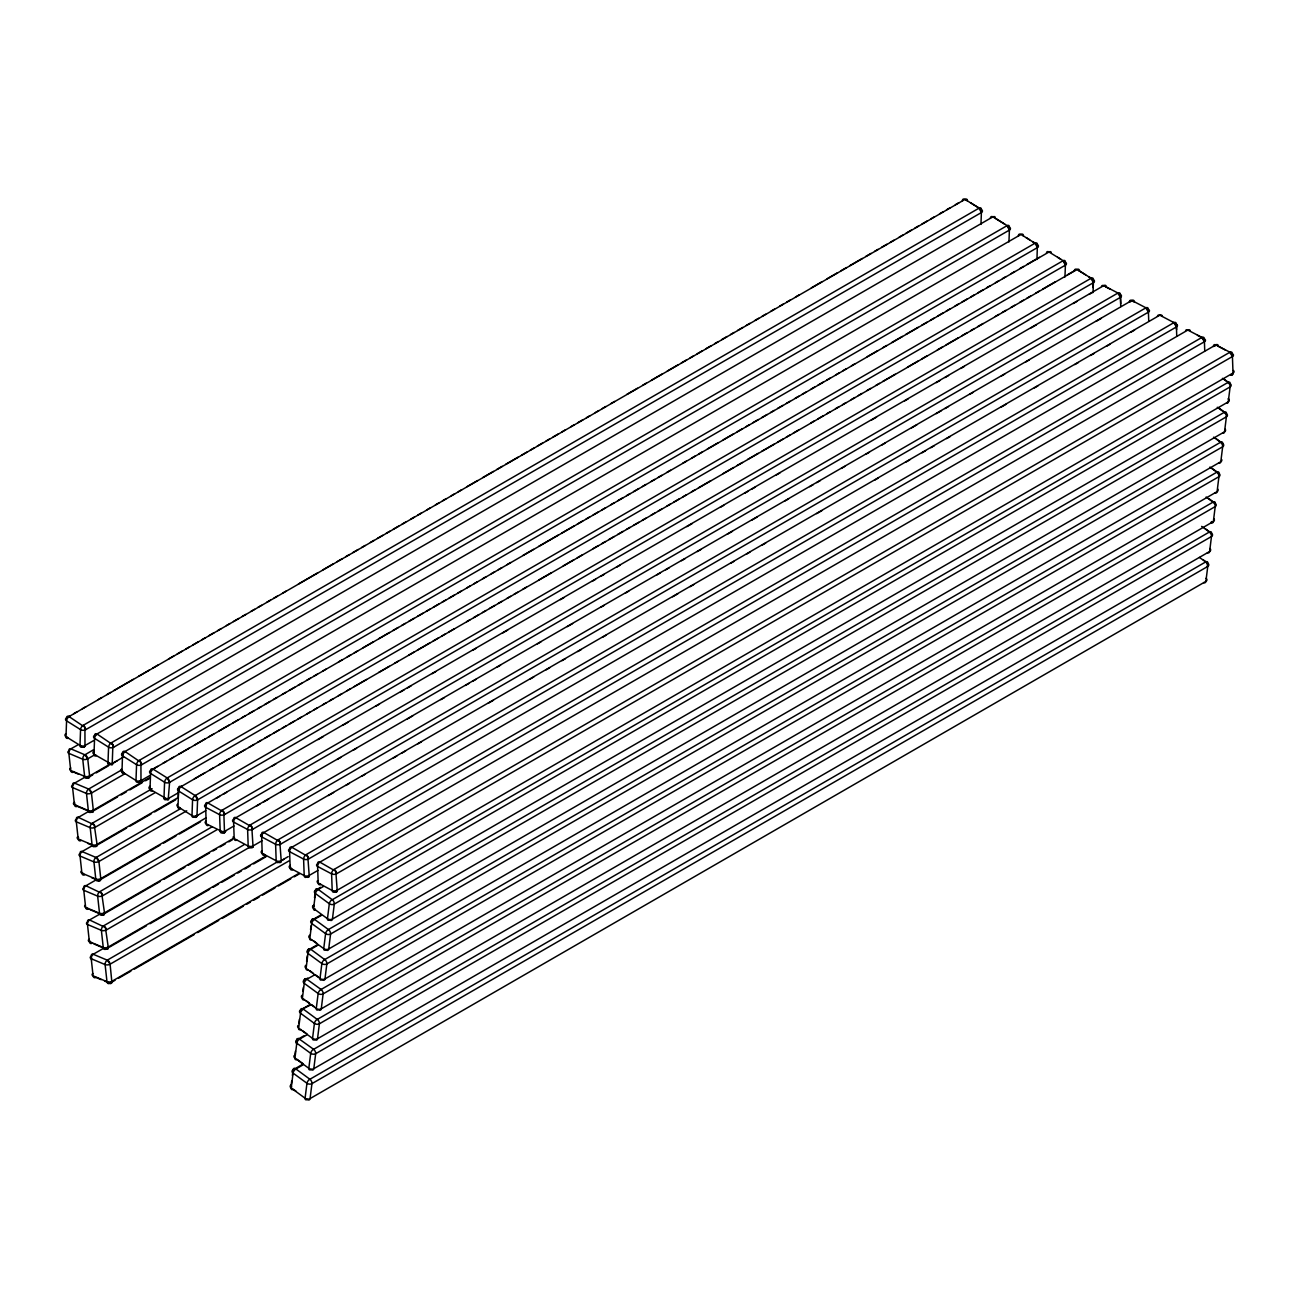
<?xml version="1.0" encoding="UTF-8"?>
<svg xmlns="http://www.w3.org/2000/svg" width="1299" height="1299" viewBox="0 0 1299 1299"><rect width="100%" height="100%" fill="white"/><g stroke="black" fill="none" stroke-linecap="round" stroke-linejoin="round"><path stroke-width="1.5" d="M113.581 747.282A3.54 2.046 60 0 0 111.194 742.882L1007.131 225.62L992.891 216.836L94.583 735.38A3.54 2.127 2.1 0 0 94.583 738.384L93.983 754.216L112.185 764.64L112.916 744.814L97.181 734.114A3.54 1.948 -57.9 0 0 94.583 738.384L108.58 747.152A3.54 2.127 2.1 0 0 113.581 747.282L1009.404 230.085A3.54 2.127 2.1 0 0 1009.404 227.065A3.54 1.948 -57.9 0 0 1007.001 225.685L1007.001 225.685A3.54 2.046 60 0 1 1009.404 230.085L1008.95 241.955M150.035 786.918A3.54 2.046 60 0 1 149.986 786.268A3.54 2.127 2.1 0 0 149.986 789.272L168.188 799.697L169.584 782.339A3.54 2.046 60 0 0 167.181 777.955L153.055 769.105L1049.007 251.99A3.54 2.046 60 0 0 1046.474 252.672M1085.623 274.803L1079.404 270.906A3.54 1.948 -57.9 0 0 1077.001 269.526L1091.144 278.23L195.175 795.589L181.064 786.642L1077.001 269.526A3.54 2.046 60 0 0 1074.403 270.777L1067.372 274.836M226.318 830.646L222.795 832.675A3.54 2.046 60 0 0 225.198 831.051L233.982 825.985M261.862 850.829A3.54 1.948 -2.1 0 0 262.187 853.378L276.184 860.766A3.54 2.127 -62.1 0 0 278.798 862.276L278.798 862.276A3.54 2.046 60 0 0 281.201 860.652L288.216 856.593M334.801 891.877L334.801 891.877A3.54 2.127 -62.1 0 1 332.187 890.367L331.602 873.87A3.54 2.127 -62.1 0 1 333.989 869.469L1229.942 352.208L1215.815 344.885L319.863 862.146L335.792 871.272L337.188 890.253L336.538 891.942L334.801 891.877A3.54 2.046 60 0 0 337.188 890.253L1233.011 373.057A3.54 1.948 -2.1 0 0 1233.352 370.491M205.859 821.228A3.54 1.948 -2.1 0 0 206.184 823.777L224.532 832.756L223.785 812.07L207.856 802.944L1103.809 285.585A3.54 2.127 -62.1 0 1 1106.423 287.176L1109.914 289.028M1173.955 322.623L1173.809 322.672A3.54 2.127 -62.1 0 1 1176.423 324.182A3.54 1.948 -2.1 0 1 1176.423 326.942L280.6 844.139A3.54 2.046 60 0 0 278.002 839.868L1173.955 322.623L1159.812 315.186L263.859 832.545L279.788 841.671L281.201 860.652L280.535 862.341L278.798 862.276M1225.428 350.08L1218.43 346.378A3.54 2.127 -62.1 0 0 1215.815 344.868L1215.815 344.885A3.54 2.046 60 0 0 1213.412 346.508M78.054 744.798L70.86 748.857L84.906 754.816L93.707 749.653M85.296 776.997L74.595 783.135L88.641 789.045L122.025 769.69M92.749 845.454L82.032 851.559L96.094 857.502L180.415 808.725M90.199 909.722L102.361 914.853A3.54 2.289 -67.1 0 1 99.52 913.246L97.652 896.131A3.54 2.289 -67.1 0 1 99.828 891.634L212.24 826.732M100.202 913.911L89.517 919.952L105.398 927.486L108.223 947.068L107.736 948.919L106.08 949.082A3.54 2.289 -67.1 0 1 103.238 947.474L101.387 930.36A3.54 2.289 -67.1 0 1 103.547 925.862L244.066 844.723M103.936 948.124L93.219 954.262L107.265 960.172L277.661 861.708M1211.35 522.864A3.54 2.046 60 0 0 1213.347 521.565L1215.215 506.594A3.54 2.289 7.1 0 0 1215.231 503.346A3.54 1.754 -53.8 0 0 1213.071 502.112L317.232 1019.423L303.235 1009.063M1213.575 437.178L1220.654 442.212L324.685 959.588L310.818 949.293L308.967 948.79L307.993 950.154A3.54 2.289 7.1 0 0 307.977 953.417L306.109 968.372L320.009 978.537A3.54 1.754 -53.8 0 0 321.486 980.063M326.536 950.219A3.54 2.046 60 0 0 328.712 948.984L330.579 934.03A3.54 2.046 60 0 0 328.42 929.548L314.407 919.286L321.567 915.324M126.523 828.145L94.892 846.396A3.54 2.046 60 0 0 97.052 844.399L177.849 797.748M186.731 810.803L98.903 861.513A3.54 2.046 60 0 0 96.094 857.405L98.903 861.513L100.77 878.627L100.283 880.478L98.627 880.625A3.54 2.046 60 0 0 100.77 878.627L206.168 817.769M160.313 881.388L102.361 914.853A3.54 2.046 60 0 0 104.505 912.84L234.486 837.806M965.644 200.16A3.54 2.127 2.1 0 1 967.398 200.777A3.54 1.948 -57.9 0 0 965.011 199.397L69.009 716.577L84.922 727.278L84.987 745.561L84.175 747.104L82.389 746.828A3.54 1.948 -57.9 0 1 79.986 745.447L80.57 729.616A3.54 1.948 -57.9 0 1 83.185 725.345L979.137 208.1L965.011 199.397A3.54 2.046 60 0 0 962.397 200.647A3.54 2.127 2.1 0 1 963.225 200.306M110.204 764.462A3.54 1.948 -57.9 0 1 107.979 762.984L108.58 747.152A3.54 1.948 -57.9 0 1 111.194 742.882L111.194 742.882M121.44 769.154A3.54 2.127 2.1 0 0 121.992 771.752L135.989 780.504A3.54 1.948 -57.9 0 0 138.376 781.884L140.178 782.177L140.99 780.634L140.925 762.351L125.191 751.65A3.54 1.948 -57.9 0 0 122.577 755.921L136.574 764.689A3.54 2.127 2.1 0 0 141.575 764.802L1037.398 247.606A3.54 2.127 2.1 0 0 1037.398 244.602A3.54 1.948 -57.9 0 0 1035.011 243.222L1020.998 234.453A3.54 2.046 60 0 0 1018.4 235.72A3.54 2.127 2.1 0 1 1019.212 235.363M166.207 799.518A3.54 1.948 -57.9 0 1 163.983 798.041L164.583 782.225A3.54 1.948 -57.9 0 1 167.181 777.955L1063.134 260.693L1049.007 251.99A3.54 1.948 -57.9 0 1 1051.329 252.623M178.207 797.862L178.58 787.973L182.087 785.944M177.395 804.276A3.54 2.127 2.1 0 0 177.995 806.809L191.992 815.577A3.54 1.948 -57.9 0 0 194.379 816.957L196.181 817.233L196.993 815.691L197.578 799.875L195.191 795.475A3.54 2.046 60 0 1 197.578 799.875L1093.401 282.679A3.54 2.127 2.1 0 0 1093.401 279.658A3.54 1.948 -57.9 0 0 1090.998 278.278L1090.998 278.278A3.54 2.046 60 0 1 1093.401 282.679L1093.027 292.567M980.956 224.418L981.394 212.549A3.54 2.127 2.1 0 0 981.394 209.529L974.396 205.161M1036.959 259.475L1037.398 244.602M1064.953 277.012L1065.407 265.142A3.54 2.127 2.1 0 0 1065.732 262.366M1093.109 287.582L1093.401 279.658M94.762 754.768L87.731 758.827A3.54 2.046 60 0 0 84.922 754.735L87.731 758.827L89.599 775.941L88.364 778.117L83.98 776.493M124.834 773.782L91.45 793.056A3.54 2.046 60 0 0 88.641 788.948L91.45 793.056L93.317 810.17L92.83 812.021L91.174 812.184L117.527 796.969M89.014 811.226L78.346 817.38L94.226 824.816L97.052 844.399L96.548 846.25L94.892 846.396A3.54 2.289 -67.1 0 1 92.067 844.788L78.184 838.927A3.54 1.754 -6.2 0 1 77.388 837.124M87.488 908.358A3.54 2.046 60 0 0 88.462 908.991L88.462 908.991A3.54 2.289 -67.1 0 1 85.637 907.384L83.769 890.27A3.54 1.754 -6.2 0 1 83.785 887.769A3.54 2.046 60 0 1 85.929 885.756L101.679 893.274L104.505 912.84L104.017 914.707L102.361 914.853M289.255 860.75L110.09 964.183A3.54 2.046 60 0 0 107.281 960.075L110.09 964.183L111.893 982.385L110.724 983.473L104.602 981.102M167.181 777.955L169.584 782.339A3.54 2.127 2.1 0 1 164.583 782.225L150.587 773.457A3.54 2.127 2.1 0 1 150.587 770.437A3.54 2.046 60 0 1 153.185 769.187L153.185 769.187A3.54 1.948 -57.9 0 0 150.587 773.457L149.986 789.272A3.54 1.948 -57.9 0 0 152.389 790.653L152.21 790.669M65.664 733.886A3.54 2.127 2.1 0 0 65.989 736.679L82.389 746.828A3.54 2.046 60 0 0 84.987 745.561L93.772 740.495M149.775 775.568L140.99 780.634A3.54 2.046 60 0 1 138.376 781.884L141.9 779.871M205.778 810.625L196.993 815.691A3.54 2.046 60 0 1 194.379 816.957L197.903 814.928M1120.745 306.515L1120.42 297.341A3.54 2.046 60 0 0 1117.806 293.071L1117.806 293.071A3.54 2.127 -62.1 0 1 1120.42 294.581A3.54 1.948 -2.1 0 1 1120.42 297.341L224.597 814.538A3.54 2.046 60 0 0 221.999 810.267L1117.952 293.022L1103.809 285.683A3.54 2.046 60 0 0 1101.52 286.43M1148.754 321.324L1148.413 312.15A3.54 2.046 60 0 0 1145.815 307.879L1145.815 307.879A3.54 2.127 -62.1 0 1 1148.413 309.373A3.54 1.948 -2.1 0 1 1148.413 312.15L252.607 829.347A3.54 2.046 60 0 0 249.993 825.076L1145.945 307.814L1131.819 300.475L235.866 817.737L251.795 826.878L253.045 846.883L250.804 847.484L234.193 838.569A3.54 1.948 -2.1 0 1 233.252 836.751M325.546 950.024A3.54 1.754 -53.8 0 1 323.727 948.627L325.594 933.656A3.54 1.754 -53.8 0 1 328.42 929.548L1224.372 412.286L1217.293 407.269M333.989 869.469L334.103 869.551A3.54 2.046 60 0 1 336.603 873.74L1232.426 356.543A3.54 1.948 -2.1 0 0 1232.426 353.783A3.54 2.127 -62.1 0 0 1229.812 352.273L1229.812 352.273A3.54 2.046 60 0 1 1232.426 356.543L1233.011 373.057L1232.361 374.745L1230.624 374.68M99.828 891.634L99.942 891.682A3.54 2.046 60 0 1 102.637 895.742L216.803 829.817M103.595 925.943L103.611 925.943A3.54 2.046 60 0 1 106.372 929.954L250.398 846.802M81.188 871.239A3.54 1.754 -6.2 0 0 81.902 873.155L95.785 879.017A3.54 2.289 -67.1 0 0 98.627 880.625L160.102 845.129M291.203 1085.363A3.54 2.046 60 0 1 291.236 1084.795L291.69 1081.06M292.389 1075.442L292.86 1071.707M294.954 1054.885L295.425 1051.135M296.351 1043.649L297.13 1039.038L298.656 1038.567L313.627 1049.332L1209.466 531.973L1201.624 526.387M298.916 1023.092L299.387 1019.342M302.878 991.299L303.333 987.549M306.596 961.374L307.295 955.755M310.558 929.581L311.029 925.846M314.52 897.788L314.991 894.053M1207.307 566.932L1207.778 563.181L1203.15 559.788M1185.565 330.677A3.54 2.046 60 0 1 1187.806 330.076L291.82 847.289L307.798 856.463L309.194 875.445L308.529 877.15L306.791 877.069M324.604 959.555L324.701 959.458A3.54 2.046 60 0 1 326.845 963.955L324.977 978.91A3.54 2.046 60 0 1 322.72 980.096M995.326 217.566A3.54 1.948 -57.9 0 0 993.004 216.917L993.004 216.917A3.54 2.046 60 0 0 990.39 218.183M222.795 832.675L222.795 832.675A3.54 2.127 -62.1 0 1 220.197 831.181L219.596 814.668A3.54 2.127 -62.1 0 1 221.999 810.267L221.885 810.349M88.641 788.948L88.754 789.013A3.54 2.289 -67.1 0 0 86.481 793.462L88.332 810.56A3.54 2.289 -67.1 0 0 90.459 812.46M249.993 825.174L250.106 825.157A3.54 2.127 -62.1 0 0 247.606 829.46L248.19 845.974A3.54 2.127 -62.1 0 0 250.528 847.614M1204.741 350.925L1204.417 341.751A3.54 2.046 60 0 0 1201.819 337.48L1201.819 337.48A3.54 2.127 -62.1 0 1 1204.417 338.974A3.54 1.948 -2.1 0 1 1204.417 341.751L308.61 858.948A3.54 2.046 60 0 0 305.996 854.677L1201.948 337.415L1187.806 330.076A3.54 2.127 -62.1 0 1 1190.225 330.628M314.358 1039.785A3.54 1.754 -53.8 0 1 312.556 1038.388L314.407 1023.433A3.54 1.754 -53.8 0 1 317.248 1019.309L317.248 1019.309A3.54 2.046 60 0 1 319.392 1023.791L317.524 1038.762A3.54 2.046 60 0 1 314.715 1039.606M98.627 880.625L91.677 877.702M315.381 909.933A3.54 1.754 -53.8 0 1 313.562 908.521L315.43 893.566A3.54 2.289 7.1 0 1 315.446 890.302L316.42 888.954L318.271 889.458L332.268 899.72L1228.107 382.361L1222.424 378.35M1218.706 407.918L1226.418 413.569A3.54 2.289 7.1 0 1 1226.386 416.833L330.579 934.03A3.54 2.289 7.1 0 1 325.594 933.656L311.711 923.492A3.54 2.289 7.1 0 1 311.728 920.228L312.686 918.864L314.537 919.367A3.54 1.754 -53.8 0 0 311.711 923.492L309.844 938.446L323.727 948.627A3.54 2.289 7.1 0 0 328.712 948.984L1224.535 431.804A3.54 2.289 7.1 0 0 1225.266 429.287M105.998 949.163L106.08 949.082A3.54 2.046 60 0 0 108.223 947.068L266.311 855.797M278.002 839.868L278.1 839.95A3.54 2.127 -62.1 0 0 275.599 844.269L276.184 860.766A3.54 1.948 -2.1 0 0 281.201 860.652M305.898 854.758L306.109 854.742A3.54 2.127 -62.1 0 0 303.593 859.061L304.193 875.575A3.54 2.127 -62.1 0 0 305.898 877.393M141.575 764.802A3.54 2.046 60 0 0 139.188 760.418L1035.011 243.222A3.54 2.046 60 0 1 1037.398 247.606L1035.157 243.286M84.922 754.816L84.922 754.735A3.54 2.289 -67.1 0 0 82.746 759.233L84.614 776.347A3.54 2.289 -67.1 0 0 87.439 777.955L87.569 778.004A3.54 2.046 60 0 0 89.599 775.941L108.921 764.786M96.029 857.486L96.094 857.405A3.54 2.289 -67.1 0 0 93.934 861.903L95.785 879.017A3.54 1.754 -6.2 0 0 100.77 878.627M83.071 725.427L83.298 725.427A3.54 2.046 60 0 1 85.588 729.746L981.394 212.549L979.008 208.149A3.54 2.046 60 0 1 981.394 212.549M1162.378 316.371A3.54 2.127 -62.1 0 0 1159.812 315.284L1159.812 315.284A3.54 2.046 60 0 0 1157.458 316.29M139.09 760.5L139.188 760.418A3.54 1.948 -57.9 0 0 136.574 764.689L135.989 780.504A3.54 2.127 2.1 0 0 140.99 780.634M68.198 738.157A3.54 1.948 -57.9 0 1 65.989 736.679L66.574 720.848A3.54 2.127 2.1 0 1 66.574 717.844L70.097 715.814M73.605 713.784L77.112 711.755M82.389 708.718L85.896 706.688M98.204 699.593L101.712 697.563M106.973 694.527L110.496 692.497M114.003 690.467L133.326 679.312M138.603 676.259L149.141 670.187M152.649 668.157L157.926 665.104M168.464 659.031L173.725 655.979M177.232 653.949L182.51 650.913M186.017 648.883L189.54 646.853M193.048 644.824L198.325 641.787M201.832 639.758L205.339 637.728M208.863 635.698L214.124 632.662M217.631 630.632L221.155 628.602M226.416 625.566L229.939 623.536M233.447 621.507L238.724 618.454M242.231 616.44L245.738 614.411M251.016 611.358L254.523 609.328M258.046 607.299L261.554 605.285M266.815 602.233L270.338 600.203M273.845 598.173L277.353 596.144M282.63 593.107L286.137 591.077M298.445 583.982L317.768 572.827M323.029 569.79L333.567 563.701M337.074 561.671L342.351 558.635M345.859 556.605L349.382 554.576M352.89 552.546L358.167 549.509M361.674 547.48L365.181 545.45M370.459 542.397L373.966 540.368M377.473 538.354L382.75 535.302M386.258 533.272L389.781 531.242M393.288 529.213L398.566 526.176M402.073 524.147L405.58 522.117M410.857 519.08L414.365 517.051M417.888 515.021L421.396 512.991M426.657 509.955L430.18 507.925M435.441 504.889L438.965 502.859M442.472 500.829L445.979 498.8M451.256 495.747L454.764 493.734M458.287 491.704L461.794 489.674M467.055 486.622L477.61 480.549M482.871 477.496L493.409 471.423M496.916 469.394L502.193 466.341M505.701 464.311L518.009 457.216M521.516 455.186L526.777 452.149M530.301 450.12L533.808 448.09M537.315 446.06L542.592 443.024M546.1 440.994L549.623 438.965M553.13 436.935L558.408 433.898M561.915 431.869L565.422 429.839M570.699 426.803L574.207 424.773M577.73 422.743L582.991 419.691M586.499 417.661L590.022 415.648M595.283 412.595L598.807 410.565M602.314 408.536L605.821 406.506M611.098 403.469L614.606 401.44M626.897 394.344L637.452 388.255M642.713 385.218L646.22 383.189M651.497 380.152L662.035 374.063M667.313 371.027L677.851 364.938M681.358 362.908L686.619 359.872M690.142 357.842L693.65 355.812M697.157 353.783L702.434 350.73M705.942 348.717L711.219 345.664M714.726 343.634L718.25 341.605M721.757 339.575L727.018 336.538M730.541 334.509L734.049 332.479M737.572 330.449L742.833 327.413M746.34 325.383L749.864 323.354M755.125 320.317L758.648 318.287M762.156 316.258L765.663 314.228M770.94 311.192L774.448 309.162M779.725 306.109L783.232 304.096M786.739 302.066L790.263 300.037M795.524 296.984L799.047 294.954M811.339 287.858L821.877 281.786M827.154 278.733L837.693 272.644M841.2 270.63L846.461 267.578M849.984 265.548L862.276 258.452M865.784 256.423L871.061 253.386M874.568 251.357L878.092 249.327M881.599 247.297L886.86 244.261M890.383 242.231L893.891 240.201M899.168 237.165L902.675 235.135M906.182 233.106L911.46 230.053M914.967 228.023L918.49 226.01M921.998 223.98L927.275 220.927M930.782 218.898L934.29 216.868M939.567 213.832L943.074 211.802M946.581 209.772L950.105 207.743M955.366 204.706L958.889 202.676M110.512 764.429A3.54 2.046 60 0 0 112.997 763.098L123.535 757.008M89.209 776.932L92.716 774.902M96.223 772.889L108.531 765.777M112.039 763.747L117.3 760.711M154.094 768.407L157.601 766.394M162.878 763.341L166.386 761.311M169.909 759.282L173.416 757.252M178.694 754.216L189.232 748.127M194.493 745.09L205.031 739.001M208.538 736.971L213.815 733.935M219.093 730.899L229.631 724.81M233.138 722.78L238.399 719.743M241.923 717.714L245.43 715.684M248.953 713.654L254.214 710.602M257.722 708.588L261.245 706.559M264.752 704.529L270.03 701.476M273.537 699.447L277.044 697.433M282.321 694.38L285.829 692.351M289.352 690.321L294.613 687.285M298.12 685.255L301.644 683.225M306.905 680.189L310.429 678.159M313.936 676.13L317.443 674.1M322.72 671.063L326.228 669.034M338.536 661.938L342.043 659.908M347.304 656.856L350.827 654.826M354.335 652.812L357.842 650.783M363.119 647.73L373.657 641.657M378.935 638.605L389.473 632.516M392.98 630.502L398.241 627.449M401.764 625.42L405.272 623.39M408.795 621.36L414.056 618.324M417.564 616.294L422.841 613.258M426.348 611.228L429.872 609.199M433.379 607.169L438.656 604.132M442.163 602.103L445.671 600.073M449.194 598.043L454.455 595.007M457.962 592.977L461.486 590.948M466.747 587.895L470.27 585.881M473.778 583.852L477.285 581.822M482.562 578.769L486.07 576.74M491.347 573.703L494.854 571.674M498.378 569.644L501.885 567.614M507.146 564.578L510.669 562.548M522.961 555.452L533.499 549.363M538.776 546.327L558.083 535.172M561.606 533.142L573.898 526.046M577.406 524.017L582.683 520.964M586.19 518.951L589.714 516.921M593.221 514.891L598.498 511.838M602.005 509.809L605.513 507.795M610.79 504.743L614.297 502.713M617.804 500.683L623.082 497.647M626.589 495.617L630.112 493.588M633.62 491.558L638.897 488.521M642.404 486.492L645.912 484.462M651.189 481.426L654.696 479.396M658.22 477.366L661.727 475.337M666.988 472.3L670.511 470.27M682.803 463.175L686.31 461.145M691.588 458.092L695.095 456.063M698.618 454.033L702.126 452.02M707.387 448.967L717.925 442.878M723.202 439.841L733.74 433.752M737.247 431.723L742.525 428.686M746.032 426.657L749.555 424.627M753.063 422.597L758.34 419.561M761.847 417.531L767.108 414.495M770.632 412.465L774.139 410.435M777.646 408.406L782.924 405.369M786.431 403.34L789.954 401.31M795.215 398.257L798.739 396.244M802.246 394.214L805.753 392.184M811.031 389.132L814.538 387.102M818.061 385.089L823.322 382.036M826.83 380.006L830.353 377.977M835.614 374.94L839.138 372.91M842.645 370.881L846.152 368.851M851.43 365.815L854.937 363.785M867.229 356.689L877.767 350.6M883.044 347.564L886.551 345.534M891.828 342.481L902.367 336.409M905.874 334.379L918.182 327.283M921.689 325.253L926.95 322.201M930.474 320.171L933.981 318.158M937.488 316.128L942.765 313.075M946.273 311.046L949.796 309.016M955.057 305.979L958.581 303.95M962.088 301.92L967.349 298.884M970.873 296.854L974.38 294.824M977.903 292.795L983.164 289.758M986.672 287.728L990.195 285.699M995.456 282.662L998.98 280.633M1002.487 278.603L1005.994 276.573M1011.271 273.537L1014.779 271.507M1020.056 268.455L1023.563 266.425M1027.071 264.395L1039.379 257.299M91.531 812.297A3.54 2.046 60 0 0 93.317 810.17L149.531 777.711M121.034 794.939L126.295 791.903M129.819 789.873L142.111 782.761M145.618 780.748L149.141 778.718M152.097 788.704L92.375 823.176A3.54 2.289 -67.1 0 0 90.199 827.674L92.067 844.788A3.54 1.754 -6.2 0 0 97.052 844.399M169.584 782.339L1065.407 265.142L1063.004 260.758A3.54 2.046 60 0 1 1065.407 265.142M76.008 819.539A3.54 1.754 -6.2 0 0 76.316 821.812L90.199 827.674A3.54 1.754 -6.2 0 0 95.184 827.284L154.906 792.796M194.395 778.848L204.933 772.759M210.194 769.722L213.718 767.693M218.979 764.656L229.517 758.567M233.041 756.538L245.332 749.442M248.84 747.412L254.117 744.376M257.624 742.346L261.131 740.316M264.655 738.287L269.916 735.234M273.44 733.221L278.7 730.168M282.224 728.138L285.731 726.109M289.239 724.079L294.516 721.042M298.023 719.013L301.53 716.983M306.808 713.947L310.315 711.917M313.838 709.887L317.346 707.858M322.623 704.821L326.13 702.791M329.637 700.762L333.161 698.732M338.422 695.696L341.929 693.666M347.206 690.613L350.714 688.6M354.237 686.57L366.529 679.458M378.821 672.362L389.359 666.29M394.636 663.237L398.143 661.207M408.682 655.134L413.959 652.082M417.466 650.052L429.758 642.956M433.281 640.927L438.542 637.89M442.066 635.861L445.573 633.831M449.081 631.801L454.358 628.765M466.65 621.669L470.157 619.639M473.68 617.61L478.941 614.557M482.465 612.527L485.972 610.514M489.479 608.484L494.757 605.431M498.264 603.402L501.771 601.372M507.048 598.336L510.556 596.306M514.079 594.276L517.587 592.247M522.864 589.21L526.371 587.18M538.663 580.085L550.955 572.989M563.263 565.877L573.801 559.804M577.308 557.774L582.585 554.722M593.123 548.649L598.384 545.596M601.908 543.567L605.415 541.553M608.922 539.523L614.2 536.471M617.707 534.441L622.984 531.405M626.491 529.375L629.999 527.345M633.522 525.316L638.783 522.279M642.307 520.25L645.814 518.22M651.075 515.183L654.599 513.154M658.106 511.124L661.613 509.094M666.89 506.058L670.398 504.028M673.921 501.999L679.182 498.946M682.706 496.932L686.213 494.903M691.474 491.85L694.997 489.82M698.505 487.791L710.797 480.695M723.105 473.599L733.643 467.51M737.15 465.48L742.427 462.444M747.688 459.408L758.226 453.319M761.75 451.289L774.042 444.193M777.549 442.163L782.826 439.127M786.333 437.097L789.841 435.068M793.364 433.038L798.625 430.001M810.917 422.889L814.441 420.86M817.948 418.846L823.225 415.794M826.732 413.764L830.24 411.734M835.517 408.698L839.024 406.668M842.548 404.638L846.055 402.609M851.316 399.572L854.839 397.543M858.347 395.513L861.87 393.483M867.131 390.447L870.639 388.417M875.916 385.381L879.423 383.351M882.947 381.321L895.238 374.226M907.53 367.114L918.068 361.041M921.592 359.011L926.853 355.958M937.391 349.886L942.668 346.833M946.175 344.803L958.467 337.708M961.991 335.678L967.252 332.641M970.759 330.612L974.282 328.582M977.79 326.552L983.067 323.516M995.359 316.42L998.866 314.39M1002.39 312.361L1005.897 310.331M1011.158 307.295L1014.681 305.265M1019.942 302.212L1023.466 300.183M1026.973 298.153L1030.48 296.14M1035.758 293.087L1039.265 291.057M1042.788 289.028L1055.08 281.932M166.629 799.567A3.54 2.046 60 0 0 168.984 798.171L177.768 793.088M130.03 826.115L151.106 813.953M154.613 811.924L175.706 799.762M216.137 798.414L219.645 796.384M223.168 794.355L226.675 792.325M247.752 780.163L251.275 778.133M272.352 765.972L275.859 763.942M318.011 739.602L323.289 736.549M342.611 725.394L347.872 722.358M375.979 706.136L379.487 704.107M400.579 691.929L404.086 689.899M407.594 687.885L411.117 685.856M432.194 673.678L435.701 671.648M472.592 650.361L476.1 648.331M502.453 633.116L507.714 630.08M560.421 599.651L563.928 597.621M592.035 581.4L595.543 579.37M600.82 576.334L604.327 574.304M616.619 567.192L620.143 565.179M686.879 526.631L692.156 523.594M720.263 507.373L723.77 505.343M744.847 493.165L748.354 491.136M751.877 489.106L755.385 487.093M776.461 474.914L779.985 472.885M871.32 420.145L876.581 417.109M904.689 400.888L908.196 398.858M936.303 382.637L939.826 380.607M945.087 377.554L948.595 375.525M960.903 368.429L964.41 366.399M1031.162 327.868L1036.423 324.831M1073.315 303.528L1076.822 301.498M1089.114 294.402L1092.638 292.372M96.483 879.683L85.929 885.756A3.54 2.289 -67.1 0 0 83.769 890.27L97.652 896.131A3.54 1.754 -6.2 0 0 102.637 895.742M163.625 843.1L175.917 836.004M179.424 833.974L200.501 821.812M256.439 806.111L259.946 804.081M263.453 802.068L268.731 799.015M281.022 791.919L284.546 789.889M312.637 773.668L316.16 771.638M337.237 759.46L340.744 757.447M353.036 750.335L356.559 748.305M407.496 718.899L412.757 715.863M440.864 699.641L444.388 697.612M465.464 685.434L468.971 683.404M472.479 681.374L476.002 679.361M497.079 667.183L500.586 665.153M537.477 643.866L540.985 641.836M567.338 626.621L572.599 623.585M600.706 607.347L604.23 605.318M625.306 593.156L628.813 591.126M656.921 574.905L660.428 572.875M665.705 569.823L669.212 567.809M681.504 560.697L685.028 558.667M697.319 551.572L700.827 549.542M727.18 534.327L732.441 531.291M751.764 520.136L757.041 517.099M785.148 500.862L788.655 498.848M809.732 486.67L813.255 484.641M816.762 482.611L820.27 480.581M841.346 468.419L844.87 466.39M865.946 454.228L869.453 452.198M881.745 445.086L885.269 443.073M911.606 427.858L916.883 424.805M936.206 413.65L941.466 410.614M944.99 408.584L948.497 406.555M969.574 394.393L973.097 392.363M1001.188 376.142L1004.712 374.112M1025.788 361.934L1029.295 359.904M1096.047 321.373L1101.308 318.336M163.836 879.358L184.913 867.196M188.42 865.166L209.496 852.988M213.02 850.959L216.527 848.945M220.034 846.916L225.312 843.863M228.819 841.833L232.342 839.804M328.355 795.556L333.616 792.52M345.907 785.424L349.431 783.394M361.723 776.299L365.23 774.269M393.337 758.048L396.845 756.018M402.122 752.965L405.629 750.936M417.937 743.84L421.444 741.81M488.197 703.279L493.458 700.242M530.349 678.939L533.857 676.909M546.148 669.813L549.672 667.783M561.964 660.688L565.471 658.658M577.779 651.562L581.286 649.532M602.363 637.354L605.87 635.341M672.622 596.793L677.899 593.757M690.191 586.661L693.698 584.631M730.59 563.328L734.097 561.298M746.389 554.202L749.913 552.172M762.204 545.077L765.712 543.047M816.649 513.641L821.926 510.604M874.617 480.175L878.14 478.146M906.231 461.924L909.755 459.895M922.046 452.799L925.554 450.769M930.831 447.717L934.338 445.703M946.63 438.591L950.154 436.561M1001.091 407.155L1006.352 404.119M1034.459 387.898L1037.982 385.868M1074.858 364.564L1078.381 362.535M1090.673 355.439L1094.18 353.409M1106.472 346.313L1109.995 344.284M1131.072 332.122L1134.579 330.092M251.048 847.597A3.54 2.046 60 0 0 253.191 845.844L261.976 840.778M109.587 947.052L146.478 925.749M149.986 923.735L209.707 889.247M213.231 887.217L218.492 884.181M222.015 882.151L234.307 875.055M237.814 873.025L241.338 870.996M244.845 868.966L250.106 865.93M253.63 863.9L265.922 856.804M280.552 861.269L284.075 859.24M115.075 980.258L109.814 983.311A3.54 2.046 60 0 0 111.958 981.297L298.137 873.805M118.582 978.228L130.89 971.132M134.398 969.103L194.119 934.631M197.627 932.601L218.703 920.439M222.226 918.409L243.303 906.231M246.81 904.201L250.334 902.172M253.841 900.142L259.118 897.106M262.625 895.076L274.917 887.98M278.424 885.95L290.732 878.855M294.24 876.825L299.517 873.789M307.165 877.231A3.54 2.046 60 0 0 309.194 875.445L317.979 870.379M317.216 889.295L320.723 887.266M1230.738 384.228A3.54 2.289 7.1 0 1 1230.121 386.907L334.298 904.104A3.54 2.289 7.1 0 1 329.313 903.731L315.43 893.566A3.54 1.754 -53.8 0 1 318.271 889.458L323.532 886.405M313.481 919.221L320.512 915.162M316.777 945.087L307.993 950.154A3.54 2.046 60 0 1 310.818 949.293L317.833 945.234M307.782 978.05L304.275 980.079A3.54 2.289 7.1 0 0 304.242 983.327L302.391 998.298L316.274 1008.462A3.54 1.754 -53.8 0 0 317.817 1009.972M1209.84 467.104L1216.936 472.138L321.08 989.481L306.937 979.284L314.114 975.159M309.324 1004.923L300.54 1009.989A3.54 2.289 7.1 0 0 300.524 1013.252L298.656 1028.223L312.556 1038.388A3.54 2.289 7.1 0 0 317.524 1038.762L1213.347 521.565A3.54 2.289 7.1 0 0 1213.916 518.804M1206.121 497.03L1213.071 502.112A3.54 2.046 60 0 1 1215.215 506.594L319.392 1023.791A3.54 2.289 7.1 0 1 314.407 1023.433L300.524 1013.252A3.54 1.754 -53.8 0 1 303.365 1009.144L303.365 1009.144A3.54 2.046 60 0 0 300.54 1009.989L310.38 1005.085M303.852 1035.855L296.822 1039.914A3.54 2.289 7.1 0 0 296.789 1043.178L294.938 1058.133L308.821 1068.314A3.54 1.754 -53.8 0 0 310.64 1069.71M306.661 1035.011L299.631 1039.054A3.54 1.754 -53.8 0 0 296.789 1043.178L310.688 1053.343A3.54 2.289 7.1 0 0 315.673 1053.716L1211.48 536.519A3.54 2.289 7.1 0 0 1211.512 533.256L1205.326 528.742M301.871 1064.774L293.087 1069.84L294.061 1068.476L295.912 1068.98L309.909 1079.258L1205.748 561.899L1199.432 557.433M306.986 1099.604A3.54 1.754 -53.8 0 1 305.086 1098.223L291.203 1088.059L293.071 1073.104A3.54 1.754 -53.8 0 1 295.912 1068.98L302.927 1064.92M74.628 783.151L74.757 783.086A3.54 2.289 -67.1 0 0 72.582 787.584L74.449 804.698A3.54 2.289 -67.1 0 0 77.291 806.306L87.699 810.706M91.547 943.48A3.54 2.289 -67.1 0 1 89.355 941.596L87.488 924.482A3.54 2.289 -67.1 0 1 89.663 919.984L89.534 919.952M77.291 806.306L77.291 806.306A3.54 2.046 60 0 1 76.738 806.013M76.332 819.328A3.54 2.046 60 0 1 78.476 817.315L78.476 817.315A3.54 2.289 -67.1 0 0 76.316 821.812L78.184 838.927A3.54 2.289 -67.1 0 0 81.009 840.534L81.009 840.534A3.54 2.046 60 0 1 79.921 839.804M292.795 869.681L292.795 869.681A3.54 2.127 -62.1 0 1 290.197 868.17L289.596 851.673A3.54 1.948 -2.1 0 1 289.044 849.302M66.574 717.844A3.54 2.046 60 0 1 69.188 716.577L69.188 716.577A3.54 1.948 -57.9 0 0 66.574 720.848L80.57 729.616A3.54 2.127 2.1 0 0 85.588 729.746M125.029 751.699L125.191 751.65A3.54 2.046 60 0 0 122.577 752.917L121.992 771.752A3.54 1.948 -57.9 0 0 124.022 773.295M294.224 1055.519A3.54 2.289 7.1 0 0 294.938 1058.133A3.54 1.754 -53.8 0 0 297.098 1059.367L303.268 1063.881M314.374 919.319L314.537 919.367A3.54 2.046 60 0 0 311.728 920.228M310.818 949.293L310.818 949.293A3.54 1.754 -53.8 0 0 307.977 953.417L321.86 963.582A3.54 2.289 7.1 0 0 326.845 963.955L1222.668 446.759A3.54 2.289 7.1 0 0 1222.684 443.495L1216.514 438.981M89.485 920.001L89.663 919.984A3.54 2.046 60 0 0 87.52 921.998A3.54 1.754 -6.2 0 0 87.488 924.482L101.387 930.36A3.54 1.754 -6.2 0 0 106.372 929.954M205.599 807.264A3.54 1.948 -2.1 0 1 205.599 804.503A3.54 2.046 60 0 1 208.002 802.879L208.002 802.879A3.54 2.127 -62.1 0 0 205.599 807.264L219.596 814.668A3.54 1.948 -2.1 0 0 224.597 814.538M233.593 819.296A3.54 2.046 60 0 1 235.996 817.672L235.996 817.672A3.54 2.127 -62.1 0 0 233.593 822.072L234.193 838.569A3.54 2.127 -62.1 0 0 236.791 840.08L236.791 840.08A3.54 2.046 60 0 1 236.337 839.787M261.602 836.865A3.54 1.948 -2.1 0 1 261.602 834.104A3.54 2.046 60 0 1 263.989 832.48L263.989 832.48A3.54 2.127 -62.1 0 0 261.602 836.865L275.599 844.269A3.54 1.948 -2.1 0 0 280.6 844.139M307.084 979.219L307.084 979.219A3.54 2.046 60 0 0 304.275 980.079L305.233 978.715L307.084 979.219A3.54 1.754 -53.8 0 0 304.242 983.327L318.141 993.508A3.54 2.289 7.1 0 0 323.126 993.881L1218.933 476.684A3.54 2.289 7.1 0 0 1218.965 473.421L1212.016 468.338M295.912 1068.98L295.912 1068.98A3.54 2.046 60 0 0 293.103 1069.71M1176.423 326.942L1173.809 322.672A3.54 2.046 60 0 1 1176.423 326.942L1176.748 336.116M1228.107 382.507L1227.977 382.426A3.54 2.046 60 0 1 1230.121 386.907L1228.253 401.878A3.54 2.046 60 0 1 1226.873 403.291M1226.418 413.569A3.54 1.754 -53.8 0 0 1224.243 412.351L1224.243 412.351A3.54 2.046 60 0 1 1226.386 416.833L1224.535 431.804A3.54 2.046 60 0 1 1222.684 433.135M1117.806 293.071L1120.42 297.341M1145.815 307.879L1148.413 312.15M1201.819 337.48L1204.417 341.751M1229.812 352.273L1232.426 356.543M97.181 734.114L97.181 734.114A3.54 2.046 60 0 0 94.583 735.38M979.17 208.149L979.008 208.149A3.54 1.948 -57.9 0 1 981.394 209.529M1007.001 225.685L1009.404 230.085M1065.391 261.748A3.54 1.948 -57.9 0 0 1063.004 260.758L1063.15 260.709M1090.998 278.278L1093.401 282.679M74.579 783.102L74.757 783.086A3.54 2.046 60 0 0 72.614 785.099A3.54 1.754 -6.2 0 0 72.582 787.584L86.481 793.462A3.54 1.754 -6.2 0 0 91.45 793.056M318.271 889.458L318.271 889.458A3.54 2.046 60 0 0 315.446 890.302M299.452 1039.038L299.631 1039.054A3.54 2.046 60 0 0 296.838 1039.785M1228.14 382.458L1227.977 382.426A3.54 1.754 -53.8 0 1 1230.137 383.66A3.54 2.289 7.1 0 1 1230.462 383.919M73.556 772.093L78.768 774.285M87.959 843.473L93.171 845.665M93.934 943.951L104.342 948.351M101.127 979.641L95.915 977.433A3.54 2.289 -67.1 0 1 93.09 975.825L91.222 958.711A3.54 1.754 -6.2 0 1 91.239 956.226A3.54 2.046 60 0 1 93.382 954.213L93.382 954.213A3.54 2.289 -67.1 0 0 91.222 958.711L105.105 964.589A3.54 1.754 -6.2 0 0 110.09 964.183M109.912 983.359L109.814 983.311A3.54 2.289 -67.1 0 1 106.973 981.687L93.09 975.825A3.54 1.754 -6.2 0 1 92.846 973.503M92.489 823.241L92.456 823.257A3.54 2.046 60 0 1 95.184 827.284M1172.916 322.331L1176.423 324.182L1176.618 329.686M1197.418 335.272L1204.417 338.974M333.047 890.952L318.19 882.979A3.54 1.948 -2.1 0 1 317.589 880.673M970.515 202.725L973.617 204.674M995.407 218.297L1000.993 221.804M1001.626 222.194L1004.728 224.142M1026.194 237.587L1029.62 239.73M1032.737 241.679L1035.839 243.627M1057.63 257.267L1060.731 259.215M1088.741 276.752L1091.842 278.684M107.281 960.172L107.395 960.14A3.54 2.289 -67.1 0 0 105.105 964.589L106.973 981.687A3.54 1.754 -6.2 0 0 111.958 981.297M1223.967 379.129L1227.052 381.386M1209.06 498.816L1215.231 503.346M313.546 940.801L316.631 943.074M309.828 970.726L312.913 972.983M315.235 974.688L318.011 976.718M306.093 1000.652L309.178 1002.909M311.5 1004.614L314.277 1006.644M302.375 1030.578L307.002 1033.972M296.156 1091.322L293.379 1089.293A3.54 1.754 -53.8 0 1 291.203 1088.059A3.54 2.289 7.1 0 1 291.236 1084.795M195.191 795.589L195.191 795.475A3.54 1.948 -57.9 0 0 192.577 799.746L191.992 815.577A3.54 2.127 2.1 0 0 196.993 815.691M91.239 956.226L91.661 960.026M324.701 959.588L324.701 959.458A3.54 1.754 -53.8 0 0 321.86 963.582L320.009 978.537A3.54 2.289 7.1 0 0 324.977 978.91L1220.8 461.713A3.54 2.289 7.1 0 0 1221.709 459.537M329.28 920.098A3.54 1.754 -53.8 0 1 327.462 918.702L313.562 908.521A3.54 2.289 7.1 0 1 313.595 905.273L313.644 906.426M1120.42 294.581L1120.745 303.755M261.602 834.104L262.187 853.378A3.54 2.127 -62.1 0 0 264.444 855.051M205.599 804.503L206.184 823.777A3.54 2.127 -62.1 0 0 208.246 825.514M93.317 810.17A3.54 1.754 -6.2 0 1 88.332 810.56L74.449 804.698A3.54 1.754 -6.2 0 1 74.465 802.214A3.54 2.046 60 0 0 74.79 803.464M76.316 805.672A3.54 2.046 60 0 1 75.439 804.682M308.61 858.948A3.54 1.948 -2.1 0 1 303.593 859.061L289.596 851.673A3.54 2.127 -62.1 0 1 291.999 847.273L291.999 847.273A3.54 2.046 60 0 0 289.596 848.896M309.194 875.445A3.54 1.948 -2.1 0 1 304.193 875.575L290.197 868.17A3.54 1.948 -2.1 0 1 290.197 865.41A3.54 2.046 60 0 0 290.424 866.628M291.837 868.95A3.54 2.046 60 0 1 290.992 867.878M225.198 831.051A3.54 1.948 -2.1 0 1 220.197 831.181M1106.034 287.014A3.54 1.948 -2.1 0 1 1106.423 287.176M300.832 1029.441A3.54 1.754 -53.8 0 1 298.656 1028.223A3.54 2.289 7.1 0 1 298.137 1025.382M1211.626 521.548A3.54 1.754 -53.8 0 1 1211.253 521.906M309.86 935.183A3.54 2.289 7.1 0 0 309.844 938.446A3.54 1.754 -53.8 0 0 311.744 939.826M112.997 763.098A3.54 2.127 2.1 0 1 107.979 762.984M96.012 755.336A3.54 2.046 60 0 0 96.386 755.596L96.386 755.596A3.54 1.948 -57.9 0 1 93.983 754.216A3.54 2.127 2.1 0 1 93.983 751.195A3.54 2.046 60 0 0 94.177 752.543M108.223 947.068A3.54 1.754 -6.2 0 1 103.238 947.474L89.355 941.596A3.54 1.754 -6.2 0 1 89.046 939.323M91.547 942.847A3.54 2.046 60 0 1 91.027 942.392M90.297 941.531A3.54 2.046 60 0 1 90.037 941.077M1218.965 463.061A3.54 2.046 60 0 0 1220.8 461.713L1222.668 446.759A3.54 2.046 60 0 0 1220.524 442.277L1220.524 442.277A3.54 1.754 -53.8 0 1 1222.684 443.495M305.882 965.287A3.54 2.289 7.1 0 0 306.109 968.372A3.54 1.754 -53.8 0 0 308.107 969.704M304.551 999.516A3.54 1.754 -53.8 0 1 302.391 998.298A3.54 2.289 7.1 0 1 302.082 995.261M1215.166 492.971A3.54 2.046 60 0 0 1217.082 491.639A3.54 2.289 7.1 0 0 1217.812 489.122M318.905 1009.972A3.54 2.046 60 0 0 321.259 1008.836L1217.082 491.639L1218.933 476.684A3.54 2.046 60 0 0 1216.79 472.187L1216.79 472.187A3.54 1.754 -53.8 0 1 1218.965 473.421M1233.011 373.057A3.54 2.046 60 0 1 1230.738 374.745M336.603 873.74A3.54 1.948 -2.1 0 1 331.602 873.87L317.606 866.465A3.54 1.948 -2.1 0 1 317.606 863.705A3.54 2.046 60 0 1 319.992 862.065L319.992 862.065A3.54 2.127 -62.1 0 0 317.606 866.465L318.19 882.979A3.54 2.127 -62.1 0 0 320.804 884.473L320.804 884.473A3.54 2.046 60 0 1 319.83 883.742M337.188 890.253A3.54 1.948 -2.1 0 1 332.187 890.367M1214.127 346.183A3.54 1.948 -2.1 0 1 1215.215 345.924M1217.618 346.07A3.54 1.948 -2.1 0 1 1218.04 346.2M1023.011 235.622A3.54 2.127 2.1 0 1 1023.401 235.833A3.54 1.948 -57.9 0 0 1020.998 234.453L122.577 752.917A3.54 2.127 2.1 0 0 122.577 755.921M124.379 773.132A3.54 2.046 60 0 1 123.421 772.288M122.739 771.362A3.54 2.046 60 0 1 122.496 770.908M310.997 1069.532A3.54 2.046 60 0 0 313.806 1068.687L1209.629 551.49L1211.48 536.519A3.54 2.046 60 0 0 1209.337 532.038L1209.337 532.038A3.54 1.754 -53.8 0 1 1211.512 533.256M1207.453 552.708A3.54 2.046 60 0 0 1209.629 551.49A3.54 2.289 7.1 0 0 1209.97 548.503M87.731 758.827A3.54 1.754 -6.2 0 1 82.746 759.233L68.863 753.355A3.54 1.754 -6.2 0 1 68.879 750.871A3.54 2.046 60 0 1 71.023 748.857L71.023 748.857A3.54 2.289 -67.1 0 0 68.863 753.355L70.731 770.469A3.54 2.289 -67.1 0 0 73.199 772.256M89.599 775.941A3.54 1.754 -6.2 0 1 84.614 776.347L70.731 770.469A3.54 1.754 -6.2 0 1 70.747 767.985M252.607 829.347A3.54 1.948 -2.1 0 1 247.606 829.46L233.593 822.072A3.54 1.948 -2.1 0 1 233.268 819.523M253.191 845.844A3.54 1.948 -2.1 0 1 248.19 845.974M1130.844 301.595A3.54 1.948 -2.1 0 0 1129.416 302.099A3.54 2.046 60 0 1 1131.819 300.475L1131.819 300.475A3.54 2.127 -62.1 0 1 1134.417 301.985A3.54 1.948 -2.1 0 0 1133.15 301.563M98.903 861.513A3.54 1.754 -6.2 0 1 93.934 861.903L80.035 856.041A3.54 1.754 -6.2 0 1 79.889 853.654M80.051 852.81A3.54 2.046 60 0 1 82.21 851.543L82.21 851.543A3.54 2.289 -67.1 0 0 80.035 856.041L81.902 873.155A3.54 2.289 -67.1 0 0 84.549 874.86M83.769 874.13A3.54 2.046 60 0 1 82.892 873.123M315.024 909.105A3.54 2.046 60 0 1 314.602 908.586M313.725 906.734A3.54 2.046 60 0 1 313.595 905.273M330.352 920.341A3.54 2.046 60 0 0 332.43 919.075L1228.253 401.878A3.54 2.289 7.1 0 0 1228.269 398.614A3.54 1.754 -53.8 0 1 1228.205 399.02M104.505 912.84A3.54 1.754 -6.2 0 1 99.52 913.246L85.637 907.384A3.54 1.754 -6.2 0 1 85.101 905.289M78.573 837.823A3.54 2.046 60 0 1 78.362 837.238M84.987 745.561A3.54 2.127 2.1 0 1 79.986 745.447M68.376 738.059A3.54 2.046 60 0 1 67.418 737.231M197.578 799.875A3.54 2.127 2.1 0 1 192.577 799.746L178.58 790.977A3.54 2.127 2.1 0 1 178.58 787.973A3.54 2.046 60 0 1 181.194 786.707L181.194 786.707A3.54 1.948 -57.9 0 0 178.58 790.977L177.995 806.809A3.54 1.948 -57.9 0 0 180.025 808.368M1074.403 270.777A3.54 2.127 2.1 0 1 1074.89 270.549M1078.803 270.598A3.54 2.127 2.1 0 1 1079.404 270.906M180.382 808.189A3.54 2.046 60 0 1 179.408 807.361M168.984 798.171A3.54 2.127 2.1 0 1 163.983 798.041M151.431 789.841A3.54 2.046 60 0 1 150.652 788.72M264.801 854.872A3.54 2.046 60 0 1 263.811 854.125M291.642 1087.068A3.54 2.046 60 0 1 291.463 1086.597M307.262 1099.457A3.54 2.046 60 0 0 310.071 1098.597L1205.894 581.4L1207.761 566.445A3.54 2.289 7.1 0 0 1207.778 563.181A3.54 1.754 -53.8 0 0 1205.618 561.964L1205.618 561.964A3.54 2.046 60 0 1 1207.761 566.445L311.939 1083.642A3.54 2.289 7.1 0 1 306.954 1083.269L293.071 1073.104A3.54 2.289 7.1 0 1 292.908 1069.954M1203.621 582.585A3.54 2.046 60 0 0 1205.894 581.4A3.54 2.289 7.1 0 0 1206.089 578.282M309.795 1079.16L309.779 1079.274A3.54 1.754 -53.8 0 0 306.954 1083.269L305.086 1098.223A3.54 2.289 7.1 0 0 310.071 1098.597L311.939 1083.642A3.54 2.046 60 0 0 309.795 1079.16L309.795 1079.16M313.514 1049.235L313.514 1049.235A3.54 2.046 60 0 1 315.673 1053.716L313.806 1068.687A3.54 2.289 7.1 0 1 308.821 1068.314L310.688 1053.343A3.54 1.754 -53.8 0 1 313.514 1049.235L313.514 1049.235M320.967 989.383L320.967 989.497A3.54 1.754 -53.8 0 0 318.141 993.508L316.274 1008.462A3.54 2.289 7.1 0 0 321.259 1008.836L323.126 993.881A3.54 2.046 60 0 0 320.967 989.383L320.967 989.383M332.154 899.622L332.154 899.622A3.54 2.046 60 0 1 334.298 904.104L332.43 919.075A3.54 2.289 7.1 0 1 327.462 918.702L329.313 903.731A3.54 1.754 -53.8 0 1 332.154 899.622L332.154 899.622"/></g></svg>
